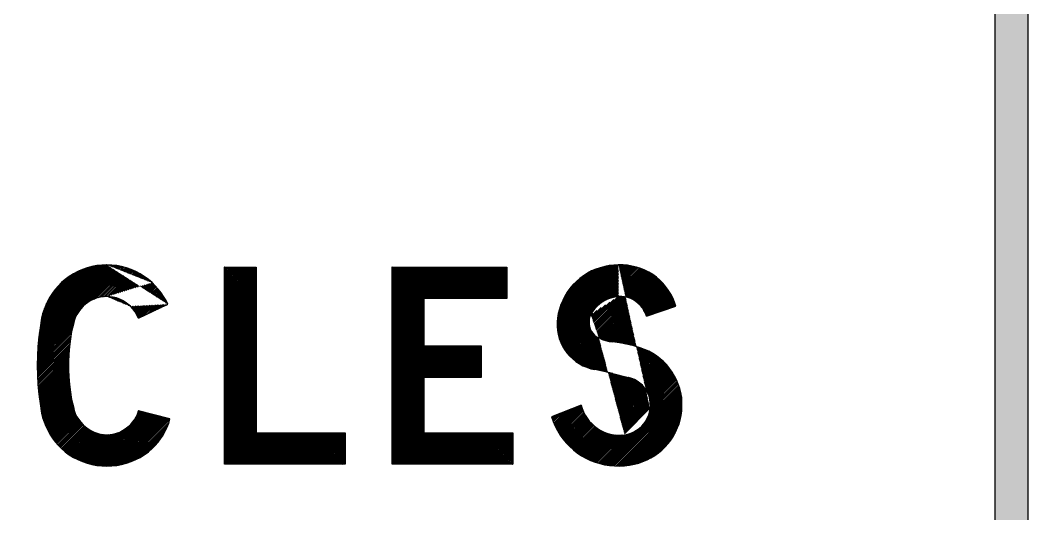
# Model space of a CAD drawing. Extents: x 216 to 276, y 156.6 to 231.6.
# Drawn here: x 245.37 to 275.98, y 194.07 to 209.08 of the extents above; entities that cross this region are included whole.
import ezdxf

# ---------------------------------------------------------------- set-up
doc = ezdxf.new("R2010")
doc.units = 0
doc.header["$MEASUREMENT"] = 0
doc.linetypes.add('CENTERX2', pattern=[101.6, 63.5, -12.7, 12.7, -12.7])
doc.layers.get('0').update_dxf_attribs({"linetype": 'CONTINUOUS'})
doc.layers.add('L25', color=1, linetype='CONTINUOUS')
doc.layers.add('L35', color=3, linetype='CONTINUOUS')
pattern_1 = [(45, (0, 0), (-0.0224506403, 0.0224506403), [])]

msp = doc.modelspace()

# ---------------------------------------------------------------- hatches: boundary and pattern name
at = {"layer": 'L25', "linetype": 'CENTERX2'}
h = msp.add_hatch(color=256, dxfattribs=at)
edge = h.paths.add_edge_path(flags=16)
edge.add_line((220.981, 230.575), (270.981, 230.575))
edge.add_arc((270.981, 226.575), 4, 0, 90, ccw=False)
edge.add_line((274.981, 226.575), (274.981, 166.575))
edge.add_arc((270.981, 166.575), 4, -90, 0, ccw=False)
edge.add_line((270.981, 162.575), (220.981, 162.575))
edge.add_arc((220.981, 166.575), 4, 180, 270, ccw=False)
edge.add_line((216.981, 166.575), (216.981, 226.575))
edge.add_arc((220.981, 226.575), 4, 90, 180, ccw=False)
edge = h.paths.add_edge_path()
edge.add_line((220.981, 231.575), (270.981, 231.575))
edge.add_arc((270.981, 226.575), 5, 0, 90, ccw=False)
edge.add_line((275.981, 226.575), (275.981, 166.575))
edge.add_arc((270.981, 166.575), 5, -90, 0, ccw=False)
edge.add_line((270.981, 161.575), (220.981, 161.575))
edge.add_arc((220.981, 166.575), 5, 180, 270, ccw=False)
edge.add_line((215.981, 166.575), (215.981, 226.575))
edge.add_arc((220.981, 226.575), 5, 90, 180, ccw=False)
h = msp.add_hatch(dxfattribs=at)
h.set_pattern_fill('ANSI31', color=256, scale=0.01, style=0)
h.set_pattern_definition(pattern_1)
h.paths.add_polyline_path([(248.962, 197.201), (248.954, 197.201)], flags=16)
edge = h.paths.add_edge_path()
edge.add_line((248.932, 197.105), (248.962, 197.201))
edge.add_line((249.918, 196.956), (248.962, 197.201))
edge.add_line((249.918, 196.956), (249.881, 196.83))
edge.add_line((249.881, 196.83), (249.829, 196.704))
edge.add_line((249.829, 196.704), (249.777, 196.586))
edge.add_line((249.777, 196.586), (249.71, 196.467))
edge.add_line((249.71, 196.467), (249.636, 196.356))
edge.add_line((249.636, 196.356), (249.562, 196.252))
edge.add_line((249.562, 196.252), (249.473, 196.149))
edge.add_line((249.473, 196.149), (249.377, 196.06))
edge.add_line((249.377, 196.06), (249.265, 195.956))
edge.add_line((249.265, 195.956), (249.139, 195.867))
edge.add_line((249.139, 195.867), (249.013, 195.785))
edge.add_line((249.013, 195.785), (248.88, 195.719))
edge.add_line((248.88, 195.719), (248.739, 195.659))
edge.add_line((248.739, 195.659), (248.598, 195.608))
edge.add_line((248.598, 195.608), (248.45, 195.571))
edge.add_line((248.45, 195.571), (248.302, 195.541))
edge.add_line((248.302, 195.541), (248.154, 195.526))
edge.add_line((248.154, 195.526), (247.998, 195.519))
edge.add_line((247.998, 195.519), (247.85, 195.526))
edge.add_line((247.85, 195.526), (247.694, 195.541))
edge.add_line((247.694, 195.541), (247.546, 195.571))
edge.add_line((247.546, 195.571), (247.405, 195.608))
edge.add_line((247.405, 195.608), (247.257, 195.659))
edge.add_line((247.257, 195.659), (247.116, 195.719))
edge.add_line((247.116, 195.719), (246.983, 195.785))
edge.add_line((246.983, 195.785), (246.857, 195.867))
edge.add_line((246.857, 195.867), (246.738, 195.956))
edge.add_line((246.738, 195.956), (246.62, 196.06))
edge.add_line((246.62, 196.06), (246.523, 196.156))
edge.add_line((246.523, 196.156), (246.427, 196.26))
edge.add_line((246.427, 196.26), (246.345, 196.371))
edge.add_line((246.345, 196.371), (246.271, 196.49))
edge.add_line((246.271, 196.49), (246.205, 196.615))
edge.add_line((246.205, 196.615), (246.145, 196.741))
edge.add_line((246.145, 196.741), (246.093, 196.867))
edge.add_line((246.093, 196.867), (246.049, 197.001))
edge.add_line((246.049, 197.001), (246.019, 197.134))
edge.add_line((246.019, 197.134), (245.975, 197.423))
edge.add_line((245.975, 197.423), (245.93, 197.712))
edge.add_line((245.93, 197.712), (245.908, 198.001))
edge.add_line((245.908, 198.001), (245.893, 198.29))
edge.add_line((245.893, 198.29), (245.886, 198.579))
edge.add_line((245.886, 198.579), (245.893, 198.869))
edge.add_line((245.893, 198.869), (245.908, 199.158))
edge.add_line((245.908, 199.158), (245.93, 199.447))
edge.add_line((245.93, 199.447), (245.975, 199.728))
edge.add_line((245.975, 199.728), (246.019, 200.017))
edge.add_line((246.019, 200.017), (246.049, 200.151))
edge.add_line((246.049, 200.151), (246.093, 200.284))
edge.add_line((246.093, 200.284), (246.145, 200.417))
edge.add_line((246.145, 200.417), (246.205, 200.543))
edge.add_line((246.205, 200.543), (246.271, 200.662))
edge.add_line((246.271, 200.662), (246.345, 200.781))
edge.add_line((246.345, 200.781), (246.427, 200.892))
edge.add_line((246.427, 200.892), (246.523, 200.996))
edge.add_line((246.523, 200.996), (246.62, 201.099))
edge.add_line((246.62, 201.099), (246.738, 201.196))
edge.add_line((246.738, 201.196), (246.857, 201.285))
edge.add_line((246.857, 201.285), (246.983, 201.366))
edge.add_line((246.983, 201.366), (247.116, 201.44))
edge.add_line((247.116, 201.44), (247.257, 201.5))
edge.add_line((247.257, 201.5), (247.405, 201.544))
edge.add_line((247.405, 201.544), (247.546, 201.588))
edge.add_line((247.546, 201.588), (247.694, 201.618))
edge.add_line((247.694, 201.618), (247.85, 201.633))
edge.add_line((247.85, 201.633), (247.998, 201.64))
edge.add_line((247.998, 201.64), (248.154, 201.633))
edge.add_line((248.154, 201.633), (248.302, 201.618))
edge.add_line((248.302, 201.618), (248.45, 201.588))
edge.add_line((248.45, 201.588), (248.598, 201.544))
edge.add_line((248.598, 201.544), (248.739, 201.5))
edge.add_line((248.739, 201.5), (248.88, 201.44))
edge.add_line((248.88, 201.44), (249.013, 201.366))
edge.add_line((249.013, 201.366), (249.139, 201.285))
edge.add_line((249.139, 201.285), (249.265, 201.196))
edge.add_line((249.265, 201.196), (249.377, 201.099))
edge.add_line((249.377, 201.099), (249.473, 201.003))
edge.add_line((249.473, 201.003), (249.562, 200.899))
edge.add_line((249.562, 200.899), (249.651, 200.788))
edge.add_line((249.651, 200.788), (249.725, 200.677))
edge.add_line((249.725, 200.677), (249.799, 200.558))
edge.add_line((249.799, 200.558), (249.858, 200.44))
edge.add_line((249.858, 200.44), (248.962, 200.017))
edge.add_line((248.962, 200.017), (248.91, 200.114))
edge.add_line((248.91, 200.114), (248.858, 200.21))
edge.add_line((248.858, 200.21), (248.791, 200.299))
edge.add_line((248.791, 200.299), (248.717, 200.38))
edge.add_line((248.717, 200.38), (248.643, 200.447))
edge.add_line((248.643, 200.447), (248.561, 200.506))
edge.add_line((248.561, 200.506), (248.48, 200.558))
edge.add_line((248.48, 200.558), (248.391, 200.595))
edge.add_line((248.391, 200.595), (248.295, 200.632))
edge.add_line((248.295, 200.632), (248.198, 200.655))
edge.add_line((248.198, 200.655), (248.102, 200.669))
edge.add_line((248.102, 200.669), (247.998, 200.677))
edge.add_line((247.998, 200.677), (247.902, 200.669))
edge.add_line((247.902, 200.669), (247.798, 200.655))
edge.add_line((247.798, 200.655), (247.702, 200.632))
edge.add_line((247.702, 200.632), (247.613, 200.595))
edge.add_line((247.613, 200.595), (247.516, 200.558))
edge.add_line((247.516, 200.558), (247.435, 200.506))
edge.add_line((247.435, 200.506), (247.353, 200.447))
edge.add_line((247.353, 200.447), (247.279, 200.38))
edge.add_line((247.279, 200.38), (247.213, 200.299))
edge.add_line((247.213, 200.299), (247.146, 200.217))
edge.add_line((247.146, 200.217), (247.094, 200.128))
edge.add_line((247.094, 200.128), (247.042, 200.032))
edge.add_line((247.042, 200.032), (247.005, 199.936))
edge.add_line((247.005, 199.936), (246.983, 199.839))
edge.add_line((246.983, 199.839), (246.931, 199.61))
edge.add_line((246.931, 199.61), (246.894, 199.387))
edge.add_line((246.894, 199.387), (246.864, 199.158))
edge.add_line((246.864, 199.158), (246.842, 198.92))
edge.add_line((246.842, 198.92), (246.835, 198.691))
edge.add_line((246.835, 198.691), (246.835, 198.461))
edge.add_line((246.835, 198.461), (246.842, 198.231))
edge.add_line((246.842, 198.231), (246.864, 198.001))
edge.add_line((246.864, 198.001), (246.894, 197.772))
edge.add_line((246.894, 197.772), (246.931, 197.542))
edge.add_line((246.931, 197.542), (246.983, 197.32))
edge.add_line((246.983, 197.32), (247.005, 197.216))
edge.add_line((247.005, 197.216), (247.042, 197.119))
edge.add_line((247.042, 197.119), (247.094, 197.023))
edge.add_line((247.094, 197.023), (247.146, 196.934))
edge.add_line((247.146, 196.934), (247.213, 196.853))
edge.add_line((247.213, 196.853), (247.279, 196.779))
edge.add_line((247.279, 196.779), (247.353, 196.712))
edge.add_line((247.353, 196.712), (247.435, 196.653))
edge.add_line((247.435, 196.653), (247.516, 196.601))
edge.add_line((247.516, 196.601), (247.613, 196.556))
edge.add_line((247.613, 196.556), (247.702, 196.519))
edge.add_line((247.702, 196.519), (247.798, 196.497))
edge.add_line((247.798, 196.497), (247.902, 196.482))
edge.add_line((247.902, 196.482), (247.998, 196.475))
edge.add_line((247.998, 196.475), (248.102, 196.482))
edge.add_line((248.102, 196.482), (248.198, 196.497))
edge.add_line((248.198, 196.497), (248.295, 196.519))
edge.add_line((248.295, 196.519), (248.391, 196.556))
edge.add_line((248.391, 196.556), (248.48, 196.601))
edge.add_line((248.48, 196.601), (248.561, 196.653))
edge.add_line((248.561, 196.653), (248.643, 196.712))
edge.add_line((248.643, 196.712), (248.717, 196.779))
edge.add_line((248.717, 196.779), (248.784, 196.853))
edge.add_line((248.784, 196.853), (248.843, 196.927))
edge.add_line((248.843, 196.927), (248.887, 197.016))
edge.add_line((248.887, 197.016), (248.932, 197.105))
edge = h.paths.add_edge_path(flags=16)
edge.add_line((249.858, 200.44), (249.851, 200.44))
edge.add_line((248.717, 200.38), (248.71, 200.38))
edge.add_line((247.998, 200.677), (247.991, 200.677))
edge.add_line((249.377, 201.099), (249.369, 201.099))
edge.add_line((247.998, 201.64), (247.991, 201.64))
h = msp.add_hatch(dxfattribs=at)
h.set_pattern_fill('ANSI31', color=256, scale=0.01, style=0)
h.set_pattern_definition(pattern_1)
h.paths.add_polyline_path([(251.578, 195.578), (251.578, 201.574), (252.541, 201.574), (252.541, 196.534), (255.239, 196.534), (255.239, 195.578)])
edge = h.paths.add_edge_path()
edge.add_line((251.578, 201.574), (251.57, 201.574))
h = msp.add_hatch(dxfattribs=at)
h.set_pattern_fill('ANSI31', color=256, scale=0.01, style=0)
h.set_pattern_definition(pattern_1)
h.paths.add_polyline_path([(256.669, 195.578), (256.669, 201.574), (260.153, 201.574), (260.153, 200.618), (257.633, 200.618), (257.633, 199.18), (259.374, 199.18), (259.374, 198.216), (257.633, 198.216), (257.633, 196.534), (260.331, 196.534), (260.331, 195.578)])
edge = h.paths.add_edge_path()
edge.add_line((256.669, 201.574), (256.662, 201.574))
h = msp.add_hatch(dxfattribs=at)
h.set_pattern_fill('ANSI31', color=256, scale=0.01, style=0)
h.set_pattern_definition(pattern_1)
h.paths.add_polyline_path([(262.821, 198.461), (262.828, 198.461)], flags=16)
h.paths.add_polyline_path([(263.851, 198.216), (263.843, 198.216)], flags=16)
edge = h.paths.add_edge_path()
edge.add_line((263.688, 201.64), (263.547, 201.64))
edge.add_line((263.547, 201.64), (263.406, 201.633))
edge.add_line((263.406, 201.633), (263.265, 201.618))
edge.add_line((263.265, 201.618), (263.132, 201.588))
edge.add_line((263.132, 201.588), (262.991, 201.551))
edge.add_line((262.991, 201.551), (262.858, 201.507))
edge.add_line((262.858, 201.507), (262.724, 201.455))
edge.add_line((262.724, 201.455), (262.606, 201.388))
edge.add_line((262.606, 201.388), (262.48, 201.307))
edge.add_line((262.48, 201.307), (262.369, 201.225))
edge.add_line((262.369, 201.225), (262.265, 201.129))
edge.add_line((262.265, 201.129), (262.161, 201.033))
edge.add_line((262.161, 201.033), (262.072, 200.921))
edge.add_line((262.072, 200.921), (261.991, 200.81))
edge.add_line((261.991, 200.81), (261.917, 200.684))
edge.add_line((261.917, 200.684), (261.85, 200.558))
edge.add_line((261.85, 200.558), (261.798, 200.432))
edge.add_line((261.798, 200.432), (261.753, 200.291))
edge.add_line((261.753, 200.291), (261.716, 200.158))
edge.add_line((261.716, 200.158), (261.694, 200.017))
edge.add_line((261.694, 200.017), (261.679, 199.891))
edge.add_line((261.679, 199.891), (261.679, 199.765))
edge.add_line((261.679, 199.765), (261.694, 199.647))
edge.add_line((261.694, 199.647), (261.716, 199.521))
edge.add_line((261.716, 199.521), (261.746, 199.402))
edge.add_line((261.746, 199.402), (261.791, 199.284))
edge.add_line((261.791, 199.284), (261.842, 199.172))
edge.add_line((261.842, 199.172), (261.909, 199.069))
edge.add_line((261.909, 199.069), (261.976, 198.965))
edge.add_line((261.976, 198.965), (262.057, 198.869))
edge.add_line((262.057, 198.869), (262.154, 198.787))
edge.add_line((262.154, 198.787), (262.25, 198.705))
edge.add_line((262.25, 198.705), (262.354, 198.639))
edge.add_line((262.354, 198.639), (262.465, 198.572))
edge.add_line((262.465, 198.572), (262.584, 198.528))
edge.add_line((262.584, 198.528), (262.702, 198.483))
edge.add_line((262.702, 198.483), (262.828, 198.461))
edge.add_line((263.102, 198.402), (262.828, 198.461))
edge.add_line((263.369, 198.335), (263.102, 198.402))
edge.add_line((263.369, 198.335), (263.851, 198.216))
edge.add_line((263.947, 198.187), (263.851, 198.216))
edge.add_line((263.947, 198.187), (264.036, 198.15))
edge.add_line((264.036, 198.15), (264.118, 198.105))
edge.add_line((264.118, 198.105), (264.199, 198.046))
edge.add_line((264.199, 198.046), (264.273, 197.979))
edge.add_line((264.273, 197.979), (264.333, 197.905))
edge.add_line((264.333, 197.905), (264.392, 197.824))
edge.add_line((264.392, 197.824), (264.436, 197.735))
edge.add_line((264.436, 197.735), (264.473, 197.646))
edge.add_line((264.473, 197.646), (264.496, 197.549))
edge.add_line((264.496, 197.549), (264.51, 197.453))
edge.add_line((264.51, 197.453), (264.518, 197.357))
edge.add_line((264.518, 197.357), (264.51, 197.26))
edge.add_line((264.51, 197.26), (264.488, 197.164))
edge.add_line((264.488, 197.164), (264.466, 197.068))
edge.add_line((264.466, 197.068), (264.422, 196.979))
edge.add_line((264.422, 196.979), (264.377, 196.89))
edge.add_line((264.377, 196.89), (264.318, 196.808))
edge.add_line((264.318, 196.808), (264.251, 196.734))
edge.add_line((264.251, 196.734), (264.177, 196.667))
edge.add_line((264.177, 196.667), (264.095, 196.615))
edge.add_line((264.095, 196.615), (264.014, 196.564))
edge.add_line((264.014, 196.564), (263.925, 196.527))
edge.add_line((263.925, 196.527), (263.829, 196.497))
edge.add_line((263.829, 196.497), (263.732, 196.475))
edge.add_line((263.732, 196.475), (263.621, 196.467))
edge.add_line((263.621, 196.467), (263.51, 196.467))
edge.add_line((263.51, 196.467), (263.406, 196.475))
edge.add_line((263.406, 196.475), (263.295, 196.497))
edge.add_line((263.295, 196.497), (263.191, 196.527))
edge.add_line((263.191, 196.527), (263.088, 196.564))
edge.add_line((263.088, 196.564), (262.991, 196.615))
edge.add_line((262.991, 196.615), (262.895, 196.675))
edge.add_line((262.895, 196.675), (262.813, 196.741))
edge.add_line((262.813, 196.741), (262.732, 196.816))
edge.add_line((262.732, 196.816), (262.658, 196.89))
edge.add_line((262.658, 196.89), (262.591, 196.979))
edge.add_line((262.591, 196.979), (262.532, 197.075))
edge.add_line((262.532, 197.075), (262.48, 197.171))
edge.add_line((262.48, 197.171), (262.443, 197.275))
edge.add_line((262.443, 197.275), (262.413, 197.379))
edge.add_line((262.413, 197.379), (261.509, 197.016))
edge.add_line((261.509, 197.016), (261.561, 196.875))
edge.add_line((261.561, 196.875), (261.62, 196.734))
edge.add_line((261.62, 196.734), (261.694, 196.601))
edge.add_line((261.694, 196.601), (261.776, 196.467))
edge.add_line((261.776, 196.467), (261.857, 196.349))
edge.add_line((261.857, 196.349), (261.961, 196.23))
edge.add_line((261.961, 196.23), (262.065, 196.119))
edge.add_line((262.065, 196.119), (262.176, 196.015))
edge.add_line((262.176, 196.015), (262.295, 195.926))
edge.add_line((262.295, 195.926), (262.421, 195.837))
edge.add_line((262.421, 195.837), (262.554, 195.763))
edge.add_line((262.554, 195.763), (262.695, 195.696))
edge.add_line((262.695, 195.696), (262.836, 195.645))
edge.add_line((262.836, 195.645), (262.976, 195.6))
edge.add_line((262.976, 195.6), (263.125, 195.563))
edge.add_line((263.125, 195.563), (263.273, 195.541))
edge.add_line((263.273, 195.541), (263.428, 195.526))
edge.add_line((263.428, 195.526), (263.577, 195.519))
edge.add_line((263.577, 195.519), (263.732, 195.526))
edge.add_line((263.732, 195.526), (263.881, 195.548))
edge.add_line((263.881, 195.548), (264.029, 195.578))
edge.add_line((264.029, 195.578), (264.162, 195.615))
edge.add_line((264.162, 195.615), (264.288, 195.659))
edge.add_line((264.288, 195.659), (264.414, 195.711))
edge.add_line((264.414, 195.711), (264.533, 195.771))
edge.add_line((264.533, 195.771), (264.651, 195.845))
edge.add_line((264.651, 195.845), (264.762, 195.926))
edge.add_line((264.762, 195.926), (264.866, 196.008))
edge.add_line((264.866, 196.008), (264.963, 196.104))
edge.add_line((264.963, 196.104), (265.052, 196.208))
edge.add_line((265.052, 196.208), (265.14, 196.312))
edge.add_line((265.14, 196.312), (265.215, 196.43))
edge.add_line((265.215, 196.43), (265.281, 196.549))
edge.add_line((265.281, 196.549), (265.333, 196.675))
edge.add_line((265.333, 196.675), (265.385, 196.801))
edge.add_line((265.385, 196.801), (265.422, 196.927))
edge.add_line((265.422, 196.927), (265.452, 197.06))
edge.add_line((265.452, 197.06), (265.467, 197.201))
edge.add_line((265.467, 197.201), (265.474, 197.334))
edge.add_line((265.474, 197.334), (265.474, 197.475))
edge.add_line((265.474, 197.475), (265.467, 197.609))
edge.add_line((265.467, 197.609), (265.444, 197.749))
edge.add_line((265.444, 197.749), (265.407, 197.883))
edge.add_line((265.407, 197.883), (265.363, 198.009))
edge.add_line((265.363, 198.009), (265.311, 198.142))
edge.add_line((265.311, 198.142), (265.252, 198.261))
edge.add_line((265.252, 198.261), (265.178, 198.379))
edge.add_line((265.178, 198.379), (265.096, 198.491))
edge.add_line((265.096, 198.491), (265.014, 198.602))
edge.add_line((265.014, 198.602), (264.918, 198.698))
edge.add_line((264.918, 198.698), (264.814, 198.787))
edge.add_line((264.814, 198.787), (264.703, 198.876))
edge.add_line((264.703, 198.876), (264.585, 198.95))
edge.add_line((264.585, 198.95), (264.466, 199.017))
edge.add_line((264.466, 199.017), (264.34, 199.069))
edge.add_line((264.34, 199.069), (264.207, 199.121))
edge.add_line((264.207, 199.121), (264.007, 199.18))
edge.add_line((264.007, 199.18), (263.792, 199.224))
edge.add_line((263.792, 199.224), (263.584, 199.269))
edge.add_line((263.584, 199.269), (263.369, 199.298))
edge.add_line((263.369, 199.298), (263.265, 199.313))
edge.add_line((263.265, 199.313), (263.154, 199.343))
edge.add_line((263.154, 199.343), (263.05, 199.372))
edge.add_line((263.05, 199.372), (262.954, 199.417))
edge.add_line((262.954, 199.417), (262.88, 199.454))
edge.add_line((262.88, 199.454), (262.821, 199.498))
edge.add_line((262.821, 199.498), (262.769, 199.558))
edge.add_line((262.769, 199.558), (262.724, 199.617))
edge.add_line((262.724, 199.617), (262.687, 199.691))
edge.add_line((262.687, 199.691), (262.665, 199.765))
edge.add_line((262.665, 199.765), (262.65, 199.839))
edge.add_line((262.65, 199.839), (262.65, 199.914))
edge.add_line((262.65, 199.914), (262.658, 199.995))
edge.add_line((262.658, 199.995), (262.68, 200.069))
edge.add_line((262.68, 200.069), (262.71, 200.136))
edge.add_line((262.71, 200.136), (262.761, 200.225))
edge.add_line((262.761, 200.225), (262.828, 200.314))
edge.add_line((262.828, 200.314), (262.895, 200.388))
edge.add_line((262.895, 200.388), (262.976, 200.455))
edge.add_line((262.976, 200.455), (263.058, 200.514))
edge.add_line((263.058, 200.514), (263.154, 200.566))
edge.add_line((263.154, 200.566), (263.243, 200.61))
edge.add_line((263.243, 200.61), (263.347, 200.64))
edge.add_line((263.347, 200.64), (263.443, 200.662))
edge.add_line((263.443, 200.662), (263.547, 200.677))
edge.add_line((263.547, 200.677), (263.643, 200.677))
edge.add_line((263.643, 200.677), (263.732, 200.669))
edge.add_line((263.732, 200.669), (263.829, 200.647))
edge.add_line((263.829, 200.647), (263.918, 200.618))
edge.add_line((263.918, 200.618), (263.999, 200.573))
edge.add_line((263.999, 200.573), (264.073, 200.529))
edge.add_line((264.073, 200.529), (264.147, 200.469))
edge.add_line((264.147, 200.469), (264.214, 200.403))
edge.add_line((264.214, 200.403), (264.273, 200.329))
edge.add_line((264.273, 200.329), (264.318, 200.247))
edge.add_line((264.318, 200.247), (264.362, 200.166))
edge.add_line((264.362, 200.166), (264.392, 200.077))
edge.add_line((264.392, 200.077), (265.289, 200.38))
edge.add_line((265.289, 200.38), (265.244, 200.506))
edge.add_line((265.244, 200.506), (265.192, 200.632))
edge.add_line((265.192, 200.632), (265.133, 200.751))
edge.add_line((265.133, 200.751), (265.059, 200.87))
edge.add_line((265.059, 200.87), (264.977, 200.981))
edge.add_line((264.977, 200.981), (264.888, 201.085))
edge.add_line((264.888, 201.085), (264.792, 201.181))
edge.add_line((264.792, 201.181), (264.696, 201.27))
edge.add_line((264.696, 201.27), (264.585, 201.344))
edge.add_line((264.585, 201.344), (264.466, 201.418))
edge.add_line((264.466, 201.418), (264.347, 201.477))
edge.add_line((264.347, 201.477), (264.221, 201.529))
edge.add_line((264.221, 201.529), (264.088, 201.574))
edge.add_line((264.088, 201.574), (263.955, 201.603))
edge.add_line((263.955, 201.603), (263.821, 201.626))
edge.add_line((263.821, 201.626), (263.688, 201.64))
edge = h.paths.add_edge_path(flags=16)
edge.add_line((263.369, 199.298), (263.362, 199.298))
edge.add_line((263.369, 199.298), (263.362, 199.298))
edge = h.paths.add_edge_path(flags=16)
edge.add_line((263.547, 201.64), (263.54, 201.64))
edge.add_line((263.547, 200.677), (263.54, 200.677))
edge.add_line((262.71, 200.136), (262.702, 200.136))
edge.add_line((262.954, 199.417), (262.947, 199.417))
edge.add_line((263.732, 196.475), (263.725, 196.475))
edge.add_line((264.51, 197.26), (264.503, 197.26))

# ---------------------------------------------------------------- linework, layer by layer
at = {"color": 3}
for p, q in [((247.257, 201.5), (247.116, 201.44)), ((247.405, 201.544), (247.257, 201.5)), ((247.546, 201.588), (247.405, 201.544)), ((247.694, 201.618), (247.546, 201.588)), ((247.85, 201.633), (247.694, 201.618)), ((247.998, 201.64), (247.85, 201.633)), ((247.998, 201.64), (247.991, 201.64)), ((248.154, 201.633), (247.998, 201.64)), ((248.302, 201.618), (248.154, 201.633)), ((248.45, 201.588), (248.302, 201.618)), ((248.598, 201.544), (248.45, 201.588)), ((248.739, 201.5), (248.598, 201.544)), ((248.88, 201.44), (248.739, 201.5)), ((251.578, 201.574), (251.57, 201.574)), ((251.578, 201.574), (252.541, 201.574)), ((251.578, 195.578), (251.578, 201.574)), ((252.541, 201.574), (252.541, 196.534)), ((256.669, 201.574), (256.662, 201.574)), ((256.669, 201.574), (260.153, 201.574)), ((256.669, 195.578), (256.669, 201.574)), ((260.153, 201.574), (260.153, 200.618)), ((262.724, 201.455), (262.606, 201.388)), ((262.858, 201.507), (262.724, 201.455)), ((262.991, 201.551), (262.858, 201.507)), ((263.132, 201.588), (262.991, 201.551)), ((263.265, 201.618), (263.132, 201.588)), ((263.406, 201.633), (263.265, 201.618)), ((263.547, 201.64), (263.406, 201.633)), ((263.547, 201.64), (263.54, 201.64)), ((263.688, 201.64), (263.547, 201.64)), ((263.821, 201.626), (263.688, 201.64)), ((263.955, 201.603), (263.821, 201.626)), ((264.088, 201.574), (263.955, 201.603)), ((264.221, 201.529), (264.088, 201.574)), ((264.347, 201.477), (264.221, 201.529)), ((264.466, 201.418), (264.347, 201.477)), ((246.738, 201.196), (246.62, 201.099)), ((246.857, 201.285), (246.738, 201.196)), ((246.983, 201.366), (246.857, 201.285)), ((247.116, 201.44), (246.983, 201.366)), ((249.013, 201.366), (248.88, 201.44)), ((249.139, 201.285), (249.013, 201.366)), ((249.265, 201.196), (249.139, 201.285)), ((249.377, 201.099), (249.265, 201.196)), ((262.369, 201.225), (262.265, 201.129)), ((262.48, 201.307), (262.369, 201.225)), ((262.606, 201.388), (262.48, 201.307)), ((264.585, 201.344), (264.466, 201.418)), ((264.696, 201.27), (264.585, 201.344)), ((264.792, 201.181), (264.696, 201.27)), ((264.888, 201.085), (264.792, 201.181)), ((246.427, 200.892), (246.345, 200.781)), ((246.523, 200.996), (246.427, 200.892)), ((246.62, 201.099), (246.523, 200.996)), ((249.377, 201.099), (249.369, 201.099)), ((249.473, 201.003), (249.377, 201.099)), ((249.562, 200.899), (249.473, 201.003)), ((249.651, 200.788), (249.562, 200.899)), ((262.072, 200.921), (261.991, 200.81)), ((262.161, 201.033), (262.072, 200.921)), ((262.265, 201.129), (262.161, 201.033)), ((264.977, 200.981), (264.888, 201.085)), ((265.059, 200.87), (264.977, 200.981)), ((265.133, 200.751), (265.059, 200.87)), ((246.205, 200.543), (246.145, 200.417)), ((246.271, 200.662), (246.205, 200.543)), ((246.345, 200.781), (246.271, 200.662)), ((247.516, 200.558), (247.435, 200.506)), ((247.613, 200.595), (247.516, 200.558)), ((247.702, 200.632), (247.613, 200.595)), ((247.798, 200.655), (247.702, 200.632)), ((247.902, 200.669), (247.798, 200.655)), ((247.998, 200.677), (247.902, 200.669)), ((247.998, 200.677), (247.991, 200.677)), ((248.102, 200.669), (247.998, 200.677)), ((248.198, 200.655), (248.102, 200.669)), ((248.295, 200.632), (248.198, 200.655)), ((248.391, 200.595), (248.295, 200.632)), ((248.48, 200.558), (248.391, 200.595)), ((248.561, 200.506), (248.48, 200.558)), ((249.725, 200.677), (249.651, 200.788)), ((249.799, 200.558), (249.725, 200.677)), ((249.858, 200.44), (249.799, 200.558)), ((260.153, 200.618), (257.633, 200.618)), ((257.633, 200.618), (257.633, 199.18)), ((261.85, 200.558), (261.798, 200.432)), ((261.917, 200.684), (261.85, 200.558)), ((261.991, 200.81), (261.917, 200.684)), ((263.154, 200.566), (263.058, 200.514)), ((263.243, 200.61), (263.154, 200.566)), ((263.347, 200.64), (263.243, 200.61)), ((263.443, 200.662), (263.347, 200.64)), ((263.547, 200.677), (263.443, 200.662)), ((263.547, 200.677), (263.54, 200.677)), ((263.643, 200.677), (263.547, 200.677)), ((263.732, 200.669), (263.643, 200.677)), ((263.829, 200.647), (263.732, 200.669)), ((263.918, 200.618), (263.829, 200.647)), ((263.999, 200.573), (263.918, 200.618)), ((264.073, 200.529), (263.999, 200.573)), ((265.192, 200.632), (265.133, 200.751)), ((265.244, 200.506), (265.192, 200.632)), ((246.093, 200.284), (246.049, 200.151)), ((246.145, 200.417), (246.093, 200.284)), ((247.213, 200.299), (247.146, 200.217)), ((247.279, 200.38), (247.213, 200.299)), ((247.353, 200.447), (247.279, 200.38)), ((247.435, 200.506), (247.353, 200.447)), ((248.643, 200.447), (248.561, 200.506)), ((248.717, 200.38), (248.643, 200.447)), ((248.717, 200.38), (248.71, 200.38)), ((248.791, 200.299), (248.717, 200.38)), ((248.858, 200.21), (248.791, 200.299)), ((248.962, 200.017), (249.858, 200.44)), ((249.858, 200.44), (249.851, 200.44)), ((261.753, 200.291), (261.716, 200.158)), ((261.798, 200.432), (261.753, 200.291)), ((262.828, 200.314), (262.761, 200.225)), ((262.895, 200.388), (262.828, 200.314)), ((262.976, 200.455), (262.895, 200.388)), ((263.058, 200.514), (262.976, 200.455)), ((264.147, 200.469), (264.073, 200.529)), ((264.214, 200.403), (264.147, 200.469)), ((264.273, 200.329), (264.214, 200.403)), ((264.318, 200.247), (264.273, 200.329)), ((264.362, 200.166), (264.318, 200.247)), ((264.392, 200.077), (265.289, 200.38)), ((265.289, 200.38), (265.244, 200.506)), ((246.019, 200.017), (245.975, 199.728)), ((246.049, 200.151), (246.019, 200.017)), ((247.005, 199.936), (246.983, 199.839)), ((247.042, 200.032), (247.005, 199.936)), ((247.094, 200.128), (247.042, 200.032)), ((247.146, 200.217), (247.094, 200.128)), ((248.91, 200.114), (248.858, 200.21)), ((248.962, 200.017), (248.91, 200.114)), ((261.694, 200.017), (261.679, 199.891)), ((261.716, 200.158), (261.694, 200.017)), ((262.658, 199.995), (262.65, 199.914)), ((262.68, 200.069), (262.658, 199.995)), ((262.71, 200.136), (262.68, 200.069)), ((262.71, 200.136), (262.702, 200.136)), ((262.761, 200.225), (262.71, 200.136)), ((264.392, 200.077), (264.362, 200.166)), ((245.975, 199.728), (245.93, 199.447)), ((246.983, 199.839), (246.931, 199.61)), ((261.679, 199.891), (261.679, 199.765)), ((261.679, 199.765), (261.694, 199.647)), ((261.694, 199.647), (261.716, 199.521)), ((262.65, 199.914), (262.65, 199.839)), ((262.65, 199.839), (262.665, 199.765)), ((262.665, 199.765), (262.687, 199.691)), ((262.687, 199.691), (262.724, 199.617)), ((262.724, 199.617), (262.769, 199.558)), ((245.93, 199.447), (245.908, 199.158)), ((246.894, 199.387), (246.864, 199.158)), ((246.931, 199.61), (246.894, 199.387)), ((261.716, 199.521), (261.746, 199.402)), ((261.746, 199.402), (261.791, 199.284)), ((262.769, 199.558), (262.821, 199.498)), ((262.821, 199.498), (262.88, 199.454)), ((262.88, 199.454), (262.954, 199.417)), ((262.954, 199.417), (262.947, 199.417)), ((262.954, 199.417), (263.05, 199.372)), ((263.05, 199.372), (263.154, 199.343)), ((263.154, 199.343), (263.265, 199.313)), ((263.265, 199.313), (263.369, 199.298)), ((245.908, 199.158), (245.893, 198.869)), ((246.864, 199.158), (246.842, 198.92)), ((257.633, 199.18), (259.374, 199.18)), ((259.374, 199.18), (259.374, 198.216)), ((261.791, 199.284), (261.842, 199.172)), ((261.842, 199.172), (261.909, 199.069)), ((261.909, 199.069), (261.976, 198.965)), ((263.369, 199.298), (263.362, 199.298)), ((263.369, 199.298), (263.362, 199.298)), ((263.584, 199.269), (263.369, 199.298)), ((263.792, 199.224), (263.584, 199.269)), ((264.007, 199.18), (263.792, 199.224)), ((264.207, 199.121), (264.007, 199.18)), ((264.34, 199.069), (264.207, 199.121)), ((264.466, 199.017), (264.34, 199.069)), ((264.585, 198.95), (264.466, 199.017)), ((245.893, 198.869), (245.886, 198.579)), ((246.842, 198.92), (246.835, 198.691)), ((261.976, 198.965), (262.057, 198.869)), ((262.057, 198.869), (262.154, 198.787)), ((262.154, 198.787), (262.25, 198.705)), ((262.25, 198.705), (262.354, 198.639)), ((264.703, 198.876), (264.585, 198.95)), ((264.814, 198.787), (264.703, 198.876)), ((264.918, 198.698), (264.814, 198.787)), ((265.014, 198.602), (264.918, 198.698)), ((245.886, 198.579), (245.893, 198.29)), ((246.835, 198.691), (246.835, 198.461)), ((246.835, 198.461), (246.842, 198.231)), ((262.354, 198.639), (262.465, 198.572)), ((262.465, 198.572), (262.584, 198.528)), ((262.584, 198.528), (262.702, 198.483)), ((262.702, 198.483), (262.828, 198.461)), ((262.828, 198.461), (262.821, 198.461)), ((262.828, 198.461), (262.821, 198.461)), ((263.102, 198.402), (262.828, 198.461)), ((263.369, 198.335), (263.102, 198.402)), ((265.096, 198.491), (265.014, 198.602)), ((265.178, 198.379), (265.096, 198.491)), ((245.893, 198.29), (245.908, 198.001)), ((246.842, 198.231), (246.864, 198.001)), ((259.374, 198.216), (257.633, 198.216)), ((257.633, 198.216), (257.633, 196.534)), ((263.369, 198.335), (263.851, 198.216)), ((263.851, 198.216), (263.843, 198.216)), ((263.851, 198.216), (263.843, 198.216)), ((263.947, 198.187), (263.851, 198.216)), ((264.036, 198.15), (263.947, 198.187)), ((264.118, 198.105), (264.036, 198.15)), ((264.199, 198.046), (264.118, 198.105)), ((265.252, 198.261), (265.178, 198.379)), ((265.311, 198.142), (265.252, 198.261)), ((265.363, 198.009), (265.311, 198.142)), ((245.908, 198.001), (245.93, 197.712)), ((246.864, 198.001), (246.894, 197.772)), ((264.273, 197.979), (264.199, 198.046)), ((264.333, 197.905), (264.273, 197.979)), ((264.392, 197.824), (264.333, 197.905)), ((264.436, 197.735), (264.392, 197.824)), ((265.407, 197.883), (265.363, 198.009)), ((265.444, 197.749), (265.407, 197.883)), ((245.93, 197.712), (245.975, 197.423)), ((246.894, 197.772), (246.931, 197.542)), ((246.931, 197.542), (246.983, 197.32)), ((264.473, 197.646), (264.436, 197.735)), ((264.496, 197.549), (264.473, 197.646)), ((264.51, 197.453), (264.496, 197.549)), ((265.467, 197.609), (265.444, 197.749)), ((265.474, 197.475), (265.467, 197.609)), ((265.474, 197.334), (265.474, 197.475)), ((245.975, 197.423), (246.019, 197.134)), ((246.983, 197.32), (247.005, 197.216)), ((247.005, 197.216), (247.042, 197.119)), ((248.932, 197.105), (248.962, 197.201)), ((248.962, 197.201), (248.954, 197.201)), ((248.962, 197.201), (248.954, 197.201)), ((249.918, 196.956), (248.962, 197.201)), ((262.413, 197.379), (261.509, 197.016)), ((262.413, 197.379), (262.443, 197.275)), ((262.443, 197.275), (262.48, 197.171)), ((262.48, 197.171), (262.532, 197.075)), ((264.488, 197.164), (264.51, 197.26)), ((264.51, 197.26), (264.503, 197.26)), ((264.518, 197.357), (264.51, 197.453)), ((264.51, 197.26), (264.518, 197.357)), ((265.452, 197.06), (265.467, 197.201)), ((265.467, 197.201), (265.474, 197.334)), ((246.019, 197.134), (246.049, 197.001)), ((246.049, 197.001), (246.093, 196.867)), ((246.093, 196.867), (246.145, 196.741)), ((247.042, 197.119), (247.094, 197.023)), ((247.094, 197.023), (247.146, 196.934)), ((247.146, 196.934), (247.213, 196.853)), ((248.784, 196.853), (248.843, 196.927)), ((248.843, 196.927), (248.887, 197.016)), ((248.887, 197.016), (248.932, 197.105)), ((249.881, 196.83), (249.918, 196.956)), ((261.509, 197.016), (261.561, 196.875)), ((261.561, 196.875), (261.62, 196.734)), ((262.532, 197.075), (262.591, 196.979)), ((262.591, 196.979), (262.658, 196.89)), ((262.658, 196.89), (262.732, 196.816)), ((264.318, 196.808), (264.377, 196.89)), ((264.377, 196.89), (264.422, 196.979)), ((264.422, 196.979), (264.466, 197.068)), ((264.466, 197.068), (264.488, 197.164)), ((265.385, 196.801), (265.422, 196.927)), ((265.422, 196.927), (265.452, 197.06)), ((246.145, 196.741), (246.205, 196.615)), ((246.205, 196.615), (246.271, 196.49)), ((247.213, 196.853), (247.279, 196.779)), ((247.279, 196.779), (247.353, 196.712)), ((247.353, 196.712), (247.435, 196.653)), ((247.435, 196.653), (247.516, 196.601)), ((247.516, 196.601), (247.613, 196.556)), ((247.613, 196.556), (247.702, 196.519)), ((248.295, 196.519), (248.391, 196.556)), ((248.391, 196.556), (248.48, 196.601)), ((248.48, 196.601), (248.561, 196.653)), ((248.561, 196.653), (248.643, 196.712)), ((248.643, 196.712), (248.717, 196.779)), ((248.717, 196.779), (248.784, 196.853)), ((249.71, 196.467), (249.777, 196.586)), ((249.777, 196.586), (249.829, 196.704)), ((249.829, 196.704), (249.881, 196.83)), ((261.62, 196.734), (261.694, 196.601)), ((261.694, 196.601), (261.776, 196.467)), ((262.732, 196.816), (262.813, 196.741)), ((262.813, 196.741), (262.895, 196.675)), ((262.895, 196.675), (262.991, 196.615)), ((262.991, 196.615), (263.088, 196.564)), ((263.088, 196.564), (263.191, 196.527)), ((263.925, 196.527), (264.014, 196.564)), ((264.014, 196.564), (264.095, 196.615)), ((264.095, 196.615), (264.177, 196.667)), ((264.177, 196.667), (264.251, 196.734)), ((264.251, 196.734), (264.318, 196.808)), ((265.281, 196.549), (265.333, 196.675)), ((265.333, 196.675), (265.385, 196.801)), ((246.271, 196.49), (246.345, 196.371)), ((246.345, 196.371), (246.427, 196.26)), ((246.427, 196.26), (246.523, 196.156)), ((247.702, 196.519), (247.798, 196.497)), ((247.798, 196.497), (247.902, 196.482)), ((247.902, 196.482), (247.998, 196.475)), ((247.998, 196.475), (248.102, 196.482)), ((248.102, 196.482), (248.198, 196.497)), ((248.198, 196.497), (248.295, 196.519)), ((249.473, 196.149), (249.562, 196.252)), ((249.562, 196.252), (249.636, 196.356)), ((249.636, 196.356), (249.71, 196.467)), ((252.541, 196.534), (255.239, 196.534)), ((255.239, 196.534), (255.239, 195.578)), ((257.633, 196.534), (260.331, 196.534)), ((260.331, 196.534), (260.331, 195.578)), ((261.776, 196.467), (261.857, 196.349)), ((261.857, 196.349), (261.961, 196.23)), ((263.191, 196.527), (263.295, 196.497)), ((263.295, 196.497), (263.406, 196.475)), ((263.406, 196.475), (263.51, 196.467)), ((263.51, 196.467), (263.621, 196.467)), ((263.621, 196.467), (263.732, 196.475)), ((263.732, 196.475), (263.725, 196.475)), ((263.732, 196.475), (263.829, 196.497)), ((263.829, 196.497), (263.925, 196.527)), ((265.052, 196.208), (265.14, 196.312)), ((265.14, 196.312), (265.215, 196.43)), ((265.215, 196.43), (265.281, 196.549)), ((246.523, 196.156), (246.62, 196.06)), ((246.62, 196.06), (246.738, 195.956)), ((246.738, 195.956), (246.857, 195.867)), ((249.139, 195.867), (249.265, 195.956)), ((249.265, 195.956), (249.377, 196.06)), ((249.377, 196.06), (249.473, 196.149)), ((261.961, 196.23), (262.065, 196.119)), ((262.065, 196.119), (262.176, 196.015)), ((262.176, 196.015), (262.295, 195.926)), ((264.762, 195.926), (264.866, 196.008)), ((264.866, 196.008), (264.963, 196.104)), ((264.963, 196.104), (265.052, 196.208)), ((246.857, 195.867), (246.983, 195.785)), ((246.983, 195.785), (247.116, 195.719)), ((247.116, 195.719), (247.257, 195.659)), ((247.257, 195.659), (247.405, 195.608)), ((248.598, 195.608), (248.739, 195.659)), ((248.739, 195.659), (248.88, 195.719)), ((248.88, 195.719), (249.013, 195.785)), ((249.013, 195.785), (249.139, 195.867)), ((262.295, 195.926), (262.421, 195.837)), ((262.421, 195.837), (262.554, 195.763)), ((262.554, 195.763), (262.695, 195.696)), ((262.695, 195.696), (262.836, 195.645)), ((262.836, 195.645), (262.976, 195.6)), ((264.162, 195.615), (264.288, 195.659)), ((264.288, 195.659), (264.414, 195.711)), ((264.414, 195.711), (264.533, 195.771)), ((264.533, 195.771), (264.651, 195.845)), ((264.651, 195.845), (264.762, 195.926)), ((247.405, 195.608), (247.546, 195.571)), ((247.546, 195.571), (247.694, 195.541)), ((247.694, 195.541), (247.85, 195.526)), ((247.85, 195.526), (247.998, 195.519)), ((247.998, 195.519), (248.154, 195.526)), ((248.154, 195.526), (248.302, 195.541)), ((248.302, 195.541), (248.45, 195.571)), ((248.45, 195.571), (248.598, 195.608)), ((255.239, 195.578), (251.578, 195.578)), ((260.331, 195.578), (256.669, 195.578)), ((262.976, 195.6), (263.125, 195.563)), ((263.125, 195.563), (263.273, 195.541)), ((263.273, 195.541), (263.428, 195.526)), ((263.428, 195.526), (263.577, 195.519)), ((263.577, 195.519), (263.732, 195.526)), ((263.732, 195.526), (263.881, 195.548)), ((263.881, 195.548), (264.029, 195.578)), ((264.029, 195.578), (264.162, 195.615))]:
    msp.add_line(p, q, dxfattribs=at)
at = {"layer": 'L35'}
for points in [[(220.981, 231.575), (270.981, 231.575, -0.414214), (275.981, 226.575), (275.981, 166.575, -0.414214), (270.981, 161.575), (220.981, 161.575, -0.414214), (215.981, 166.575), (215.981, 226.575, -0.414214)], [(220.981, 230.575), (270.981, 230.575, -0.414214), (274.981, 226.575), (274.981, 166.575, -0.414214), (270.981, 162.575), (220.981, 162.575, -0.414214), (216.981, 166.575), (216.981, 226.575, -0.414214)]]:
    msp.add_lwpolyline(points, format="xyb", close=True, dxfattribs=at)

doc.saveas('drawing.dxf')
